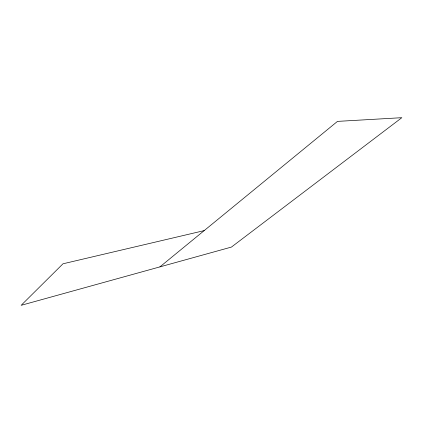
<?xml version="1.0" encoding="UTF-8"?>
<svg xmlns="http://www.w3.org/2000/svg" width="423" height="423" viewBox="0 0 423 423"><rect width="100%" height="100%" fill="white"/><g stroke="black" fill="none" stroke-linecap="round" stroke-linejoin="round"><path stroke-width="0.63" d="M159.92 266.881L337.485 121.385L401.85 117.684L231.439 247.074L21.15 305.316L62.985 263.793L204.182 230.614"/></g></svg>
